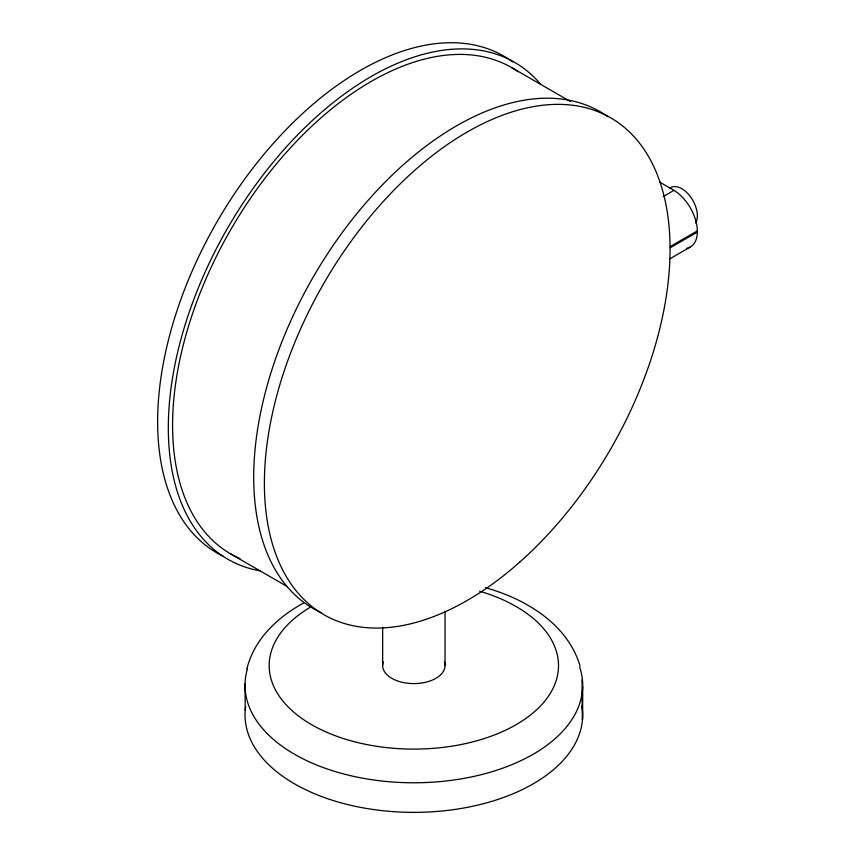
<?xml version="1.0" encoding="UTF-8"?>
<svg xmlns="http://www.w3.org/2000/svg" width="855" height="855" viewBox="0 0 855 855"><rect width="100%" height="100%" fill="white"/><g stroke="black" fill="none" stroke-linecap="round" stroke-linejoin="round"><path stroke-width="1.28" d="M582.65 686.661L582.469 719.579L582.373 679.543L582.426 709.661M246.903 668.867C254.021 639.422 277.608 617.107 303.472 603.096M663.138 196.597L673.964 190.344A33.858 19.547 60 0 1 696.43 223.262A33.858 19.547 60 0 1 686.661 248.335M670.288 246.507L697.37 230.871L697.37 232.1L670.288 247.726M669.572 258.99L690.359 246.977M485.512 587.695C525.579 598.917 567.56 623.861 580.064 666.045M511.547 67.556L570.403 101.542M659.782 182.158L673.964 190.344M230.732 553.933L287.291 586.583M245.032 683.957L245.214 710.206M445.038 611.485L445.038 665.585M382.645 627.314L382.645 665.585M669.647 188.346A22.07 12.74 60 0 1 690.306 196.554A22.07 12.74 60 0 1 695.617 222.973M321.33 612.693A286.853 165.614 -60 0 1 313.122 277.244A286.853 165.614 -60 0 1 607.734 116.633M260.155 570.862A286.853 165.614 -60 0 1 227.719 227.943A286.853 165.614 -60 0 1 540.916 84.57M222.856 556.103A286.853 165.614 -60 0 1 218.762 218.816A286.853 165.614 -60 0 1 512.733 61.934M239.956 558.604A280.814 162.129 -60 0 1 229.621 231.62A280.814 162.129 -60 0 1 518.087 71.702M581.945 705.909A168.82 97.47 0 0 1 414.397 812.368A168.82 97.47 0 0 1 245.642 706.551M579.669 667.028A168.82 97.47 0 0 1 415.562 782.774A168.82 97.47 0 0 1 247.405 668.984M479.591 591.19A144.666 83.523 0 0 1 535.283 710.986A144.666 83.523 0 0 1 323.169 730.662A144.666 83.523 0 0 1 311.028 606.826M444.376 661.898A31.197 18.008 0 0 1 413.841 683.594A31.197 18.008 0 0 1 383.307 661.898M519.722 562.141A286.853 165.614 -60 0 0 610.652 117.798A286.853 165.614 -60 0 0 271.302 418.715A286.853 165.614 -60 0 0 519.722 562.141"/></g></svg>
